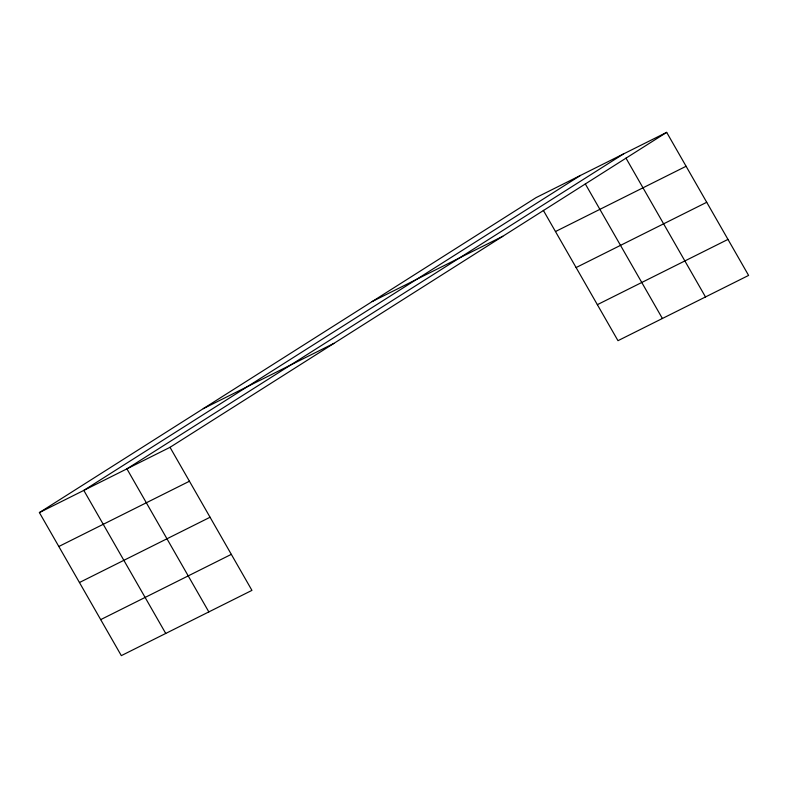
<?xml version="1.0" encoding="UTF-8"?>
<svg xmlns="http://www.w3.org/2000/svg" width="788" height="788" viewBox="0 0 788 788"><rect width="100%" height="100%" fill="white"/><g stroke="black" fill="none" stroke-linecap="round" stroke-linejoin="round"><path stroke-width="1.18" d="M39.4 512.584L170.021 447.318L251.943 590.37L121.322 655.636L39.4 512.584L536.057 197.63L666.678 132.364L748.6 275.416L617.979 340.682L543.336 210.347M580.46 175.438L83.814 490.392L165.736 633.444M623.564 153.906L126.917 468.86L208.84 611.912M170.021 447.318L666.678 132.364M372.153 301.568L502.774 236.302M555.471 231.544L686.092 166.278M203.294 408.647L333.915 343.381M576.107 267.556L706.718 202.289M58.824 546.498L189.445 481.232M597.353 304.67L727.974 239.404M79.45 582.519L210.071 517.243M100.697 619.624L231.317 554.358M625.997 158.142L705.496 296.958M585.317 183.919L662.393 318.49"/></g></svg>
